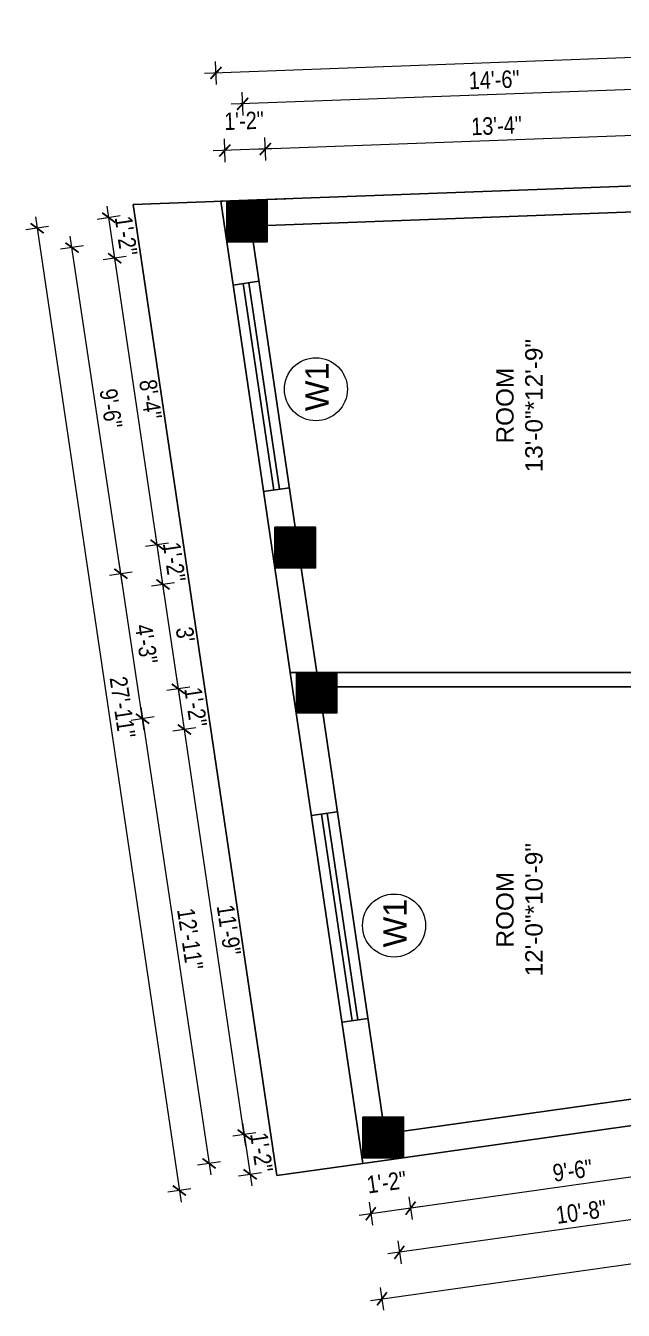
# Model space of a CAD drawing. Header units: inches. Extents: x -5142662 to -4941318, y -3361958 to -3160563.
# Drawn here: x -5004679.7 to -5004473.7, y -3261568.5 to -3261125.7 of the extents above; entities that cross this region are included whole.
import ezdxf

# ---------------------------------------------------------------- set-up
doc = ezdxf.new("R2010")
doc.units = ezdxf.units.IN
doc.header["$LTSCALE"] = 2
doc.header["$MEASUREMENT"] = 0
doc.header["$PDMODE"] = 34
doc.layers.get('0').update_dxf_attribs({"linetype": 'CONTINUOUS'})
doc.layers.get('DEFPOINTS').update_dxf_attribs({"color": 141, "linetype": 'CONTINUOUS'})
doc.layers.add('A-Hatch', color=7, linetype='CONTINUOUS')
for name, color, linetype, lineweight in [('Annotate-Lite.w', 177, 'CONTINUOUS', 9), ('DIM 1-100', 4, 'CONTINUOUS', 13), ('TEXT', 181, 'CONTINUOUS', 25)]:
    doc.layers.add(name, color=color, linetype=linetype, lineweight=lineweight)
doc.styles.add('arial.', font='arial.ttf')
doc.styles.add('gaurav', font='arial.ttf')
doc.styles.get("Standard").update_dxf_attribs({"font": 'ARIALN.TTF'})
doc.dimstyles.new('1 by 96', dxfattribs={"dimtxt": 6, "dimasz": 4, "dimexe": 4, "dimexo": 4, "dimgap": 2, "dimtad": 1, "dimdec": 0, "dimzin": 0, "dimdsep": 46, "dimlunit": 4, "dimtxsty": 'Standard', "dimblk": 'ARCHTICK', "dimcen": 0, "dimdle": 4, "dimadec": 0, "dimazin": 0, "dimtfac": 1, "dimtdec": 0, "dimtix": 1, "dimtofl": 0, "dimtmove": 1, "dimatfit": 3, "dimldrblk": 'ARCHTICK', "dimfxl": 4, "dimfxlon": 1, "dimtolj": 1, "dimtzin": 0, "dimlwd": -1, "dimlwe": -1, "dimarcsym": 0})

# ---------------------------------------------------------------- blocks, each defined once
blk = doc.blocks.new('_ArchTick')
at = {"color": 0, "linetype": 'ByBlock', "const_width": 0.15}
blk.add_lwpolyline([(-0.5, -0.5), (0.5, 0.5)], dxfattribs=at)
blk = doc.blocks.new('*D1332')
at = {"layer": 'DEFPOINTS', "color": 0, "ltscale": 0.5, "transparency": 16777216}
for p in [(-5004436.73, -3261498.06), (-5004549.47, -3261515.91), (-5004547.02, -3261533.31)]:
    blk.add_point(p, dxfattribs=at)
at = {"layer": 'DIM 1-100', "color": 0, "ltscale": 0.5, "transparency": 16777216}
for p, q in [((-5004430.05, -3261516.83), (-5004550.98, -3261533.87)), ((-5004434.56, -3261513.43), (-5004433.45, -3261521.35)), ((-5004547.58, -3261529.35), (-5004546.46, -3261537.27))]:
    blk.add_line(p, q, dxfattribs=at)
at = {"layer": 'DIM 1-100', "color": 0, "ltscale": 0.5, "transparency": 16777216, "xscale": 4, "yscale": 4, "zscale": 4}
for p, rotation in [((-5004434.01, -3261517.39), 8.018945568129245), ((-5004547.02, -3261533.31), 188.0189455681292)]:
    blk.add_blockref('_ArchTick', p, dxfattribs=dict(at, rotation=rotation))
at = {"layer": 'DIM 1-100', "color": 0, "ltscale": 0.5, "transparency": 16777216, "insert": (-5004491.22, -3261520.34), "char_height": 6, "attachment_point": 5, "rotation": 8.0189}
blk.add_mtext('\\A1;9\'-6"', dxfattribs=at)
blk = doc.blocks.new('*D1333')
at = {"layer": 'DEFPOINTS', "color": 0, "ltscale": 0.5, "transparency": 16777216}
for p in [(-5004563.47, -3261515.91), (-5004549.47, -3261515.91), (-5004560.75, -3261535.24)]:
    blk.add_point(p, dxfattribs=at)
at = {"layer": 'DIM 1-100', "color": 0, "ltscale": 0.5, "transparency": 16777216}
for p, q in [((-5004547.58, -3261529.35), (-5004546.46, -3261537.27)), ((-5004543.06, -3261532.75), (-5004564.71, -3261535.8)), ((-5004561.31, -3261531.28), (-5004560.19, -3261539.21))]:
    blk.add_line(p, q, dxfattribs=at)
at = {"layer": 'DIM 1-100', "color": 0, "ltscale": 0.5, "transparency": 16777216, "xscale": 4, "yscale": 4, "zscale": 4}
for p, rotation in [((-5004547.02, -3261533.31), 8.018945568129245), ((-5004560.75, -3261535.24), 188.0189455681292)]:
    blk.add_blockref('_ArchTick', p, dxfattribs=dict(at, rotation=rotation))
at = {"layer": 'DIM 1-100', "color": 0, "ltscale": 0.5, "transparency": 16777216, "insert": (-5004555.28, -3261524.35), "char_height": 6, "attachment_point": 5, "rotation": 8.0189}
blk.add_mtext('\\A1;1\'-2"', dxfattribs=at)
blk = doc.blocks.new('*D1405')
at = {"layer": 'DEFPOINTS', "color": 0, "ltscale": 0.5, "transparency": 16777216}
for p in [(-5004429.73, -3261491.06), (-5004556.47, -3261508.91), (-5004550.89, -3261548.54)]:
    blk.add_point(p, dxfattribs=at)
at = {"layer": 'DIM 1-100', "color": 0, "ltscale": 0.5, "transparency": 16777216}
for p, q in [((-5004420.19, -3261530.13), (-5004554.85, -3261549.1)), ((-5004424.71, -3261526.72), (-5004423.59, -3261534.65)), ((-5004551.45, -3261544.58), (-5004550.33, -3261552.5))]:
    blk.add_line(p, q, dxfattribs=at)
at = {"layer": 'DIM 1-100', "color": 0, "ltscale": 0.5, "transparency": 16777216, "xscale": 4, "yscale": 4, "zscale": 4}
for p, rotation in [((-5004424.15, -3261530.68), 8.018945568129245), ((-5004550.89, -3261548.54), 188.0189455681292)]:
    blk.add_blockref('_ArchTick', p, dxfattribs=dict(at, rotation=rotation))
at = {"layer": 'DIM 1-100', "color": 0, "ltscale": 0.5, "transparency": 16777216, "insert": (-5004488.23, -3261534.6), "char_height": 6, "attachment_point": 5, "rotation": 8.0189}
blk.add_mtext('\\A1;10\'-8"', dxfattribs=at)
blk = doc.blocks.new('*D1406')
at = {"layer": 'DEFPOINTS', "color": 0, "ltscale": 0.5, "transparency": 16777216}
for p in [(-5004279.23, -3261477.84), (-5004563.47, -3261517.88), (-5004272.65, -3261524.51)]:
    blk.add_point(p, dxfattribs=at)
at = {"layer": 'DIM 1-100', "color": 0, "ltscale": 0.5, "transparency": 16777216}
for p, q in [((-5004273.21, -3261520.55), (-5004272.1, -3261528.47)), ((-5004560.86, -3261565.11), (-5004268.69, -3261523.95)), ((-5004557.46, -3261560.6), (-5004556.34, -3261568.52))]:
    blk.add_line(p, q, dxfattribs=at)
at = {"layer": 'DIM 1-100', "color": 0, "ltscale": 0.5, "transparency": 16777216, "xscale": 4, "yscale": 4, "zscale": 4}
for p, rotation in [((-5004272.65, -3261524.51), 8.018945518877228), ((-5004556.9, -3261564.56), 188.0189455188773)]:
    blk.add_blockref('_ArchTick', p, dxfattribs=dict(at, rotation=rotation))
at = {"layer": 'DIM 1-100', "color": 0, "ltscale": 0.5, "transparency": 16777216, "insert": (-5004415.48, -3261539.52), "char_height": 6, "attachment_point": 5, "rotation": 8.0189}
blk.add_mtext('\\A1;23\'-11"', dxfattribs=at)
blk = doc.blocks.new('*D1413')
at = {"layer": 'DEFPOINTS', "color": 0, "ltscale": 0.5, "transparency": 16777216}
for p in [(-5004597.07, -3261168.2), (-5004436.73, -3261179.68), (-5004596.41, -3261186.16)]:
    blk.add_point(p, dxfattribs=at)
at = {"layer": 'DIM 1-100', "color": 0, "ltscale": 0.5, "transparency": 16777216}
for p, q in [((-5004437.22, -3261166.3), (-5004437.52, -3261158.31)), ((-5004433.37, -3261162.16), (-5004601.07, -3261168.35)), ((-5004596.93, -3261172.2), (-5004597.22, -3261164.21))]:
    blk.add_line(p, q, dxfattribs=at)
at = {"layer": 'DIM 1-100', "color": 0, "ltscale": 0.5, "transparency": 16777216, "xscale": 4, "yscale": 4, "zscale": 4}
for p, rotation in [((-5004437.37, -3261162.31), 2.114353603635192), ((-5004597.07, -3261168.2), 182.1143536036353)]:
    blk.add_blockref('_ArchTick', p, dxfattribs=dict(at, rotation=rotation))
at = {"layer": 'DIM 1-100', "color": 0, "ltscale": 0.5, "transparency": 16777216, "insert": (-5004517.41, -3261160.19), "char_height": 6, "attachment_point": 5, "rotation": 2.1144}
blk.add_mtext('\\A1;13\'-4"', dxfattribs=at)
blk = doc.blocks.new('*D1414')
at = {"layer": 'DEFPOINTS', "color": 0, "ltscale": 0.5, "transparency": 16777216}
for p in [(-5004611.06, -3261168.72), (-5004610.41, -3261186.16), (-5004596.41, -3261186.16)]:
    blk.add_point(p, dxfattribs=at)
at = {"layer": 'DIM 1-100', "color": 0, "ltscale": 0.5, "transparency": 16777216}
for p, q in [((-5004610.91, -3261172.72), (-5004611.2, -3261164.72)), ((-5004596.93, -3261172.2), (-5004597.22, -3261164.21)), ((-5004593.08, -3261168.06), (-5004615.05, -3261168.87))]:
    blk.add_line(p, q, dxfattribs=at)
at = {"layer": 'DIM 1-100', "color": 0, "ltscale": 0.5, "transparency": 16777216, "xscale": 4, "yscale": 4, "zscale": 4}
for p, rotation in [((-5004611.06, -3261168.72), 182.1143536036353), ((-5004597.07, -3261168.2), 2.114353603635192)]:
    blk.add_blockref('_ArchTick', p, dxfattribs=dict(at, rotation=rotation))
at = {"layer": 'DIM 1-100', "color": 0, "ltscale": 0.5, "transparency": 16777216, "insert": (-5004604.44, -3261158.44), "char_height": 6, "attachment_point": 5, "rotation": 2.1144}
blk.add_mtext('\\A1;1\'-2"', dxfattribs=at)
blk = doc.blocks.new('*D1416')
at = {"layer": 'DEFPOINTS', "color": 0, "ltscale": 0.5, "transparency": 16777216}
for p in [(-5004604.91, -3261152.62), (-5004429.73, -3261186.68), (-5004603.41, -3261193.16)]:
    blk.add_point(p, dxfattribs=at)
at = {"layer": 'DIM 1-100', "color": 0, "ltscale": 0.5, "transparency": 16777216}
for p, q in [((-5004431.08, -3261150.2), (-5004431.37, -3261142.21)), ((-5004427.23, -3261146.06), (-5004608.91, -3261152.77)), ((-5004604.76, -3261156.62), (-5004605.06, -3261148.62))]:
    blk.add_line(p, q, dxfattribs=at)
at = {"layer": 'DIM 1-100', "color": 0, "ltscale": 0.5, "transparency": 16777216, "xscale": 4, "yscale": 4, "zscale": 4}
for p, rotation in [((-5004431.22, -3261146.21), 2.114353603635192), ((-5004604.91, -3261152.62), 182.1143536036353)]:
    blk.add_blockref('_ArchTick', p, dxfattribs=dict(at, rotation=rotation))
at = {"layer": 'DIM 1-100', "color": 0, "ltscale": 0.5, "transparency": 16777216, "insert": (-5004518.25, -3261144.35), "char_height": 6, "attachment_point": 5, "rotation": 2.1144}
blk.add_mtext('\\A1;14\'-6"', dxfattribs=at)
blk = doc.blocks.new('*D1417')
at = {"layer": 'DEFPOINTS', "color": 0, "ltscale": 0.5, "transparency": 16777216}
for p in [(-5004614.11, -3261141.99), (-5004279.23, -3261173.86), (-5004612.48, -3261186.16)]:
    blk.add_point(p, dxfattribs=at)
at = {"layer": 'DIM 1-100', "color": 0, "ltscale": 0.5, "transparency": 16777216}
for p, q in [((-5004280.71, -3261133.68), (-5004281.01, -3261125.69)), ((-5004276.86, -3261129.54), (-5004618.11, -3261142.14)), ((-5004613.96, -3261145.99), (-5004614.26, -3261137.99))]:
    blk.add_line(p, q, dxfattribs=at)
at = {"layer": 'DIM 1-100', "color": 0, "ltscale": 0.5, "transparency": 16777216, "xscale": 4, "yscale": 4, "zscale": 4}
for p, rotation in [((-5004280.86, -3261129.69), 2.114353619881717), ((-5004614.11, -3261141.99), 182.1143536198817)]:
    blk.add_blockref('_ArchTick', p, dxfattribs=dict(at, rotation=rotation))
at = {"layer": 'DIM 1-100', "color": 0, "ltscale": 0.5, "transparency": 16777216, "insert": (-5004447.67, -3261130.78), "char_height": 6, "attachment_point": 5, "rotation": 2.1144}
blk.add_mtext('\\A1;27\'-9"', dxfattribs=at)
blk = doc.blocks.new('*D1418')
at = {"layer": 'DEFPOINTS', "color": 0, "ltscale": 0.5, "transparency": 16777216}
for p in [(-5004586.41, -3261362.61), (-5004624.99, -3261368.3), (-5004563.47, -3261501.91)]:
    blk.add_point(p, dxfattribs=at)
at = {"layer": 'DIM 1-100', "color": 0, "ltscale": 0.5, "transparency": 16777216}
for p, q in [((-5004603.77, -3261511.91), (-5004625.57, -3261364.35)), ((-5004621.03, -3261367.72), (-5004628.95, -3261368.89)), ((-5004600.4, -3261507.37), (-5004608.32, -3261508.54))]:
    blk.add_line(p, q, dxfattribs=at)
at = {"layer": 'DIM 1-100', "color": 0, "ltscale": 0.5, "transparency": 16777216, "xscale": 4, "yscale": 4, "zscale": 4}
for p, rotation in [((-5004624.99, -3261368.3), 98.4038806797019), ((-5004604.36, -3261507.95), 278.4038806797019)]:
    blk.add_blockref('_ArchTick', p, dxfattribs=dict(at, rotation=rotation))
at = {"layer": 'DIM 1-100', "color": 0, "ltscale": 0.5, "transparency": 16777216, "insert": (-5004609.67, -3261437.39), "char_height": 6, "attachment_point": 5, "rotation": 278.4039}
blk.add_mtext('\\A1;11\'-9"', dxfattribs=at)
blk = doc.blocks.new('*D1419')
at = {"layer": 'DEFPOINTS', "color": 0, "ltscale": 0.5, "transparency": 16777216}
for p in [(-5004588.48, -3261348.61), (-5004627.06, -3261354.3), (-5004586.41, -3261362.61)]:
    blk.add_point(p, dxfattribs=at)
at = {"layer": 'DIM 1-100', "color": 0, "ltscale": 0.5, "transparency": 16777216}
for p, q in [((-5004624.41, -3261372.26), (-5004627.64, -3261350.35)), ((-5004623.1, -3261353.72), (-5004631.02, -3261354.89)), ((-5004621.03, -3261367.72), (-5004628.95, -3261368.89))]:
    blk.add_line(p, q, dxfattribs=at)
at = {"layer": 'DIM 1-100', "color": 0, "ltscale": 0.5, "transparency": 16777216, "xscale": 4, "yscale": 4, "zscale": 4}
for p, rotation in [((-5004627.06, -3261354.3), 98.4038806797019), ((-5004624.99, -3261368.3), 278.4038806797019)]:
    blk.add_blockref('_ArchTick', p, dxfattribs=dict(at, rotation=rotation))
at = {"layer": 'DIM 1-100', "color": 0, "ltscale": 0.5, "transparency": 16777216, "insert": (-5004621.07, -3261360.57), "char_height": 6, "attachment_point": 5, "rotation": 278.4039}
blk.add_mtext('\\A1;1\'-2"', dxfattribs=at)
blk = doc.blocks.new('*D1420')
at = {"layer": 'DEFPOINTS', "color": 0, "ltscale": 0.5, "transparency": 16777216}
for p in [(-5004593.8, -3261312.61), (-5004632.38, -3261318.3), (-5004588.48, -3261348.61)]:
    blk.add_point(p, dxfattribs=at)
at = {"layer": 'DIM 1-100', "color": 0, "ltscale": 0.5, "transparency": 16777216}
for p, q in [((-5004628.42, -3261317.72), (-5004636.33, -3261318.89)), ((-5004626.47, -3261358.26), (-5004632.96, -3261314.35)), ((-5004623.1, -3261353.72), (-5004631.02, -3261354.89))]:
    blk.add_line(p, q, dxfattribs=at)
at = {"layer": 'DIM 1-100', "color": 0, "ltscale": 0.5, "transparency": 16777216, "xscale": 4, "yscale": 4, "zscale": 4}
for p, rotation in [((-5004632.38, -3261318.3), 98.4038806797019), ((-5004627.06, -3261354.3), 278.4038806797019)]:
    blk.add_blockref('_ArchTick', p, dxfattribs=dict(at, rotation=rotation))
at = {"layer": 'DIM 1-100', "color": 0, "ltscale": 0.5, "transparency": 16777216, "insert": (-5004624.71, -3261335.56), "char_height": 6, "attachment_point": 5, "rotation": 278.4039}
blk.add_mtext("\\A1;3'", dxfattribs=at)
blk = doc.blocks.new('*D1421')
at = {"layer": 'DEFPOINTS', "color": 0, "ltscale": 0.5, "transparency": 16777216}
for p in [(-5004593.8, -3261298.61), (-5004634.4, -3261304.6), (-5004593.8, -3261312.61)]:
    blk.add_point(p, dxfattribs=at)
at = {"layer": 'DIM 1-100', "color": 0, "ltscale": 0.5, "transparency": 16777216}
for p, q in [((-5004630.44, -3261304.02), (-5004638.36, -3261305.19)), ((-5004631.79, -3261322.26), (-5004634.99, -3261300.65)), ((-5004628.42, -3261317.72), (-5004636.33, -3261318.89))]:
    blk.add_line(p, q, dxfattribs=at)
at = {"layer": 'DIM 1-100', "color": 0, "ltscale": 0.5, "transparency": 16777216, "xscale": 4, "yscale": 4, "zscale": 4}
for p, rotation in [((-5004634.4, -3261304.6), 98.4038806797019), ((-5004632.38, -3261318.3), 278.4038806797019)]:
    blk.add_blockref('_ArchTick', p, dxfattribs=dict(at, rotation=rotation))
at = {"layer": 'DIM 1-100', "color": 0, "ltscale": 0.5, "transparency": 16777216, "insert": (-5004628.46, -3261310.54), "char_height": 6, "attachment_point": 5, "rotation": 278.4039}
blk.add_mtext('\\A1;1\'-2"', dxfattribs=at)
blk = doc.blocks.new('*D1422')
at = {"layer": 'DEFPOINTS', "color": 0, "ltscale": 0.5, "transparency": 16777216}
for p in [(-5004610.41, -3261200.16), (-5004648.99, -3261205.86), (-5004593.8, -3261298.61)]:
    blk.add_point(p, dxfattribs=at)
at = {"layer": 'DIM 1-100', "color": 0, "ltscale": 0.5, "transparency": 16777216}
for p, q in [((-5004633.82, -3261308.56), (-5004649.57, -3261201.91)), ((-5004645.03, -3261205.28), (-5004652.95, -3261206.45)), ((-5004630.44, -3261304.02), (-5004638.36, -3261305.19))]:
    blk.add_line(p, q, dxfattribs=at)
at = {"layer": 'DIM 1-100', "color": 0, "ltscale": 0.5, "transparency": 16777216, "xscale": 4, "yscale": 4, "zscale": 4}
for p, rotation in [((-5004648.99, -3261205.86), 98.4038806797019), ((-5004634.4, -3261304.6), 278.4038806797019)]:
    blk.add_blockref('_ArchTick', p, dxfattribs=dict(at, rotation=rotation))
at = {"layer": 'DIM 1-100', "color": 0, "ltscale": 0.5, "transparency": 16777216, "insert": (-5004636.69, -3261254.49), "char_height": 6, "attachment_point": 5, "rotation": 278.4039}
blk.add_mtext('\\A1;8\'-4"', dxfattribs=at)
blk = doc.blocks.new('*D1423')
at = {"layer": 'DEFPOINTS', "color": 0, "ltscale": 0.5, "transparency": 16777216}
for p in [(-5004612.48, -3261186.16), (-5004651.06, -3261191.86), (-5004610.41, -3261200.16)]:
    blk.add_point(p, dxfattribs=at)
at = {"layer": 'DIM 1-100', "color": 0, "ltscale": 0.5, "transparency": 16777216}
for p, q in [((-5004648.4, -3261209.82), (-5004651.64, -3261187.91)), ((-5004647.1, -3261191.28), (-5004655.01, -3261192.45)), ((-5004645.03, -3261205.28), (-5004652.95, -3261206.45))]:
    blk.add_line(p, q, dxfattribs=at)
at = {"layer": 'DIM 1-100', "color": 0, "ltscale": 0.5, "transparency": 16777216, "xscale": 4, "yscale": 4, "zscale": 4}
for p, rotation in [((-5004651.06, -3261191.86), 98.4038806797019), ((-5004648.99, -3261205.86), 278.4038806797019)]:
    blk.add_blockref('_ArchTick', p, dxfattribs=dict(at, rotation=rotation))
at = {"layer": 'DIM 1-100', "color": 0, "ltscale": 0.5, "transparency": 16777216, "insert": (-5004645.06, -3261198.13), "char_height": 6, "attachment_point": 5, "rotation": 278.4039}
blk.add_mtext('\\A1;1\'-2"', dxfattribs=at)
blk = doc.blocks.new('*D1424')
at = {"layer": 'DEFPOINTS', "color": 0, "ltscale": 0.5, "transparency": 16777216}
for p in [(-5004563.47, -3261501.91), (-5004563.47, -3261515.91), (-5004602.33, -3261521.65)]:
    blk.add_point(p, dxfattribs=at)
at = {"layer": 'DIM 1-100', "color": 0, "ltscale": 0.5, "transparency": 16777216}
for p, q in [((-5004604.94, -3261504), (-5004601.75, -3261525.61)), ((-5004600.4, -3261507.37), (-5004608.32, -3261508.54)), ((-5004598.38, -3261521.07), (-5004606.29, -3261522.24))]:
    blk.add_line(p, q, dxfattribs=at)
at = {"layer": 'DIM 1-100', "color": 0, "ltscale": 0.5, "transparency": 16777216, "xscale": 4, "yscale": 4, "zscale": 4}
for p, rotation in [((-5004604.36, -3261507.95), 98.4038806797019), ((-5004602.33, -3261521.65), 278.4038806797019)]:
    blk.add_blockref('_ArchTick', p, dxfattribs=dict(at, rotation=rotation))
at = {"layer": 'DIM 1-100', "color": 0, "ltscale": 0.5, "transparency": 16777216, "insert": (-5004598.39, -3261514.07), "char_height": 6, "attachment_point": 5, "rotation": 278.4039}
blk.add_mtext('\\A1;1\'-2"', dxfattribs=at)
blk = doc.blocks.new('*D1425')
at = {"layer": 'DEFPOINTS', "color": 0, "ltscale": 0.5, "transparency": 16777216}
for p in [(-5004579.41, -3261355.61), (-5004556.47, -3261508.91), (-5004616.47, -3261517.89)]:
    blk.add_point(p, dxfattribs=at)
at = {"layer": 'DIM 1-100', "color": 0, "ltscale": 0.5, "transparency": 16777216}
for p, q in [((-5004640.01, -3261360.63), (-5004615.88, -3261521.85)), ((-5004635.46, -3261363.99), (-5004643.37, -3261365.18)), ((-5004612.52, -3261517.3), (-5004620.43, -3261518.48))]:
    blk.add_line(p, q, dxfattribs=at)
at = {"layer": 'DIM 1-100', "color": 0, "ltscale": 0.5, "transparency": 16777216, "xscale": 4, "yscale": 4, "zscale": 4}
for p, rotation in [((-5004639.41, -3261364.58), 98.51042308616208), ((-5004616.47, -3261517.89), 278.5104230861621)]:
    blk.add_blockref('_ArchTick', p, dxfattribs=dict(at, rotation=rotation))
at = {"layer": 'DIM 1-100', "color": 0, "ltscale": 0.5, "transparency": 16777216, "insert": (-5004622.99, -3261440.5), "char_height": 6, "attachment_point": 5, "rotation": 278.5104}
blk.add_mtext('\\A1;12\'-11"', dxfattribs=at)
blk = doc.blocks.new('*D1426')
at = {"layer": 'DEFPOINTS', "color": 0, "ltscale": 0.5, "transparency": 16777216}
for p in [(-5004586.8, -3261305.61), (-5004646.89, -3261314.6), (-5004579.41, -3261355.61)]:
    blk.add_point(p, dxfattribs=at)
at = {"layer": 'DIM 1-100', "color": 0, "ltscale": 0.5, "transparency": 16777216}
for p, q in [((-5004638.82, -3261368.54), (-5004647.49, -3261310.64)), ((-5004642.94, -3261314.01), (-5004650.85, -3261315.19)), ((-5004635.46, -3261363.99), (-5004643.37, -3261365.18))]:
    blk.add_line(p, q, dxfattribs=at)
at = {"layer": 'DIM 1-100', "color": 0, "ltscale": 0.5, "transparency": 16777216, "xscale": 4, "yscale": 4, "zscale": 4}
for p, rotation in [((-5004646.89, -3261314.6), 98.51042310384872), ((-5004639.41, -3261364.58), 278.5104231038487)]:
    blk.add_blockref('_ArchTick', p, dxfattribs=dict(at, rotation=rotation))
at = {"layer": 'DIM 1-100', "color": 0, "ltscale": 0.5, "transparency": 16777216, "insert": (-5004638.15, -3261338.84), "char_height": 6, "attachment_point": 5, "rotation": 278.5104}
blk.add_mtext('\\A1;4\'-3"', dxfattribs=at)
blk = doc.blocks.new('*D1427')
at = {"layer": 'DEFPOINTS', "color": 0, "ltscale": 0.5, "transparency": 16777216}
for p in [(-5004603.41, -3261193.16), (-5004663.71, -3261202.19), (-5004586.8, -3261305.61)]:
    blk.add_point(p, dxfattribs=at)
at = {"layer": 'DIM 1-100', "color": 0, "ltscale": 0.5, "transparency": 16777216}
for p, q in [((-5004646.3, -3261318.55), (-5004664.31, -3261198.23)), ((-5004659.76, -3261201.6), (-5004667.67, -3261202.78)), ((-5004642.94, -3261314.01), (-5004650.85, -3261315.19))]:
    blk.add_line(p, q, dxfattribs=at)
at = {"layer": 'DIM 1-100', "color": 0, "ltscale": 0.5, "transparency": 16777216, "xscale": 4, "yscale": 4, "zscale": 4}
for p, rotation in [((-5004663.71, -3261202.19), 98.51042310384872), ((-5004646.89, -3261314.6), 278.5104231038487)]:
    blk.add_blockref('_ArchTick', p, dxfattribs=dict(at, rotation=rotation))
at = {"layer": 'DIM 1-100', "color": 0, "ltscale": 0.5, "transparency": 16777216, "insert": (-5004650.3, -3261257.64), "char_height": 6, "attachment_point": 5, "rotation": 278.5104}
blk.add_mtext('\\A1;9\'-6"', dxfattribs=at)
blk = doc.blocks.new('*D1428')
at = {"layer": 'DEFPOINTS', "color": 0, "ltscale": 0.5, "transparency": 16777216}
for p in [(-5004612.48, -3261186.16), (-5004563.47, -3261517.88), (-5004626.72, -3261527.23)]:
    blk.add_point(p, dxfattribs=at)
at = {"layer": 'DIM 1-100', "color": 0, "ltscale": 0.5, "transparency": 16777216}
for p, q in [((-5004676.31, -3261191.55), (-5004626.14, -3261531.19)), ((-5004671.77, -3261194.92), (-5004679.69, -3261196.09)), ((-5004622.76, -3261526.64), (-5004630.68, -3261527.81))]:
    blk.add_line(p, q, dxfattribs=at)
at = {"layer": 'DIM 1-100', "color": 0, "ltscale": 0.5, "transparency": 16777216, "xscale": 4, "yscale": 4, "zscale": 4}
for p, rotation in [((-5004675.73, -3261195.51), 98.40388065599801), ((-5004626.72, -3261527.23), 278.403880655998)]:
    blk.add_blockref('_ArchTick', p, dxfattribs=dict(at, rotation=rotation))
at = {"layer": 'DIM 1-100', "color": 0, "ltscale": 0.5, "transparency": 16777216, "insert": (-5004646.27, -3261360.64), "char_height": 6, "attachment_point": 5, "rotation": 278.4039}
blk.add_mtext('\\A1;27\'-11"', dxfattribs=at)

msp = doc.modelspace()

# ---------------------------------------------------------------- hatches: boundary and pattern name
at = {"layer": 'A-Hatch', "ltscale": 0.5}
h = msp.add_hatch(dxfattribs=at)
h.set_pattern_fill('ANSI31', color=256, angle=90)
h.set_pattern_definition([(135, (-8263015.88244, 1830232.54913), (-0.0883883476483, -0.0883883476483), [])])
h.paths.add_polyline_path([(-5004610.41, -3261186.16), (-5004610.41, -3261200.16), (-5004596.41, -3261200.16), (-5004596.41, -3261186.16)])
h = msp.add_hatch(dxfattribs=at)
h.set_pattern_fill('ANSI31', color=256, angle=90)
h.set_pattern_definition([(135, (-8262999.27081, 1830120.10811), (-0.0883883476483, -0.0883883476483), [])])
h.paths.add_polyline_path([(-5004593.8, -3261298.61), (-5004593.8, -3261312.61), (-5004579.8, -3261312.61), (-5004579.8, -3261298.61)])
h = msp.add_hatch(dxfattribs=at)
h.set_pattern_fill('ANSI31', color=256, angle=90)
h.set_pattern_definition([(135, (-8262991.88399, 1830070.10811), (-0.0883883476483, -0.0883883476483), [])])
h.paths.add_polyline_path([(-5004586.41, -3261348.61), (-5004586.41, -3261362.61), (-5004572.41, -3261362.61), (-5004572.41, -3261348.61)])
h = msp.add_hatch(dxfattribs=at)
h.set_pattern_fill('ANSI31', color=256, angle=90)
h.set_pattern_definition([(135, (-8262968.94359, 1829916.80111), (-0.0883883476483, -0.0883883476483), [])])
h.paths.add_polyline_path([(-5004563.47, -3261501.91), (-5004563.47, -3261515.91), (-5004549.47, -3261515.91), (-5004549.47, -3261501.91)])

# ---------------------------------------------------------------- linework, layer by layer
at = {"ltscale": 0.5}
for p, q in [((-5004642.64, -3261187.28), (-5004590.07, -3261185.34)), ((-5004642.64, -3261187.28), (-5004593.18, -3261522.07)), ((-5004436.73, -3261188.68), (-5004596.41, -3261194.58)), ((-5004601.31, -3261200.16), (-5004586.77, -3261298.61)), ((-5004599.3, -3261213.77), (-5004608.21, -3261215.09)), ((-5004594.22, -3261285.8), (-5004604.74, -3261214.57)), ((-5004592.24, -3261285.51), (-5004602.77, -3261214.28)), ((-5004588.78, -3261285), (-5004597.68, -3261286.31)), ((-5004588.48, -3261348.61), (-5004593.8, -3261312.61)), ((-5004579.38, -3261348.61), (-5004584.7, -3261312.61)), ((-5004586.41, -3261348.61), (-5004588.48, -3261348.61)), ((-5004432.23, -3261348.61), (-5004579.19, -3261348.61)), ((-5004436.73, -3261353.61), (-5004572.41, -3261353.61)), ((-5004577.32, -3261362.61), (-5004556.73, -3261501.91)), ((-5004572.29, -3261396.65), (-5004581.19, -3261397.96)), ((-5004567.2, -3261468.68), (-5004577.73, -3261397.45)), ((-5004565.23, -3261468.38), (-5004575.75, -3261397.16)), ((-5004561.76, -3261467.87), (-5004570.67, -3261469.19)), ((-5004549.47, -3261506.82), (-5004436.73, -3261490.94)), ((-5004549.47, -3261515.91), (-5004593.18, -3261522.07))]:
    msp.add_line(p, q, dxfattribs=at)
for points in [[(-5004279.23, -3261312.61), (-5004279.23, -3261173.86), (-5004612.48, -3261186.16), (-5004593.8, -3261312.61)], [(-5004588.48, -3261348.61), (-5004563.47, -3261517.88), (-5004279.23, -3261477.84), (-5004279.23, -3261463.84)]]:
    msp.add_lwpolyline(points, dxfattribs=at)
for points in [[(-5004610.41, -3261200.16), (-5004610.41, -3261186.16), (-5004596.41, -3261186.16), (-5004596.41, -3261200.16)], [(-5004593.8, -3261312.61), (-5004593.8, -3261298.61), (-5004579.8, -3261298.61), (-5004579.8, -3261312.61)], [(-5004586.41, -3261362.61), (-5004586.41, -3261348.61), (-5004572.41, -3261348.61), (-5004572.41, -3261362.61)], [(-5004563.47, -3261515.91), (-5004563.47, -3261501.91), (-5004549.47, -3261501.91), (-5004549.47, -3261515.91)]]:
    msp.add_lwpolyline(points, close=True, dxfattribs=at)
at = {"layer": 'Annotate-Lite.w', "ltscale": 0.005}
for centre in [(-5004579.66, -3261251.02), (-5004552.74, -3261435.87)]:
    msp.add_circle(centre, 10.86, dxfattribs=at)

# ---------------------------------------------------------------- texts
at = {"layer": 'Annotate-Lite.w', "ltscale": 0.005, "char_height": 8, "attachment_point": 1, "rotation": 90, "style": 'gaurav'}
for insert in [(-5004583.31, -3261258.56), (-5004556.39, -3261443.41)]:
    msp.add_mtext_dynamic_manual_height_columns('W1', width=8, gutter_width=100, heights=[0], dxfattribs=dict(at, insert=insert))
at = {"layer": 'TEXT', "lineweight": -2, "char_height": 6, "attachment_point": 5, "rotation": 90, "style": 'arial.'}
for s, insert in [('ROOM\\P13\'-0"*12\'-9"', (-5004509.49, -3261256.66)), ('ROOM\\P12\'-0"*10\'-9"', (-5004509.49, -3261430.42))]:
    msp.add_mtext_dynamic_manual_height_columns(s, width=45.7314, gutter_width=30, heights=[0], dxfattribs=dict(at, insert=insert))

# ---------------------------------------------------------------- dimensions: what is measured, and where the dimension line sits
at = {"layer": 'DIM 1-100', "ltscale": 0.5}
for p1, p2, distance, picture, middle in [((-5004279.23, -3261173.86), (-5004612.48, -3261186.16), -44.21, '*D1417', (-5004447.67, -3261130.78)), ((-5004612.48, -3261186.16), (-5004563.47, -3261517.88), -63.94, '*D1428', (-5004646.27, -3261360.64)), ((-5004579.41, -3261355.61), (-5004556.47, -3261508.91), -60.67, '*D1425', (-5004622.99, -3261440.5)), ((-5004563.47, -3261517.88), (-5004279.23, -3261477.84), -47.13, '*D1406', (-5004415.48, -3261539.52))]:
    dim = msp.add_aligned_dim(p1=p1, p2=p2, distance=distance, dimstyle='1 by 96', dxfattribs=at)
    dim.commit()
    dim.dimension.update_dxf_attribs({"geometry": picture, "text_midpoint": middle})
for base, p1, p2, angle, picture, middle in [((-5004604.91, -3261152.62), (-5004429.73, -3261186.68), (-5004603.41, -3261193.16), 2.1144, '*D1416', (-5004518.25, -3261144.35)), ((-5004597.07, -3261168.2), (-5004436.73, -3261179.68), (-5004596.41, -3261186.16), 2.1144, '*D1413', (-5004517.41, -3261160.19)), ((-5004663.71, -3261202.19), (-5004586.8, -3261305.61), (-5004603.41, -3261193.16), 98.5104, '*D1427', (-5004650.3, -3261257.64)), ((-5004648.99, -3261205.86), (-5004593.8, -3261298.61), (-5004610.41, -3261200.16), 278.4039, '*D1422', (-5004636.69, -3261254.49)), ((-5004646.89, -3261314.6), (-5004579.41, -3261355.61), (-5004586.8, -3261305.61), 98.5104, '*D1426', (-5004638.15, -3261338.84)), ((-5004632.38, -3261318.3), (-5004588.48, -3261348.61), (-5004593.8, -3261312.61), 278.4039, '*D1420', (-5004624.71, -3261335.56)), ((-5004624.99, -3261368.3), (-5004563.47, -3261501.91), (-5004586.41, -3261362.61), 278.4039, '*D1418', (-5004609.67, -3261437.39)), ((-5004550.89, -3261548.54), (-5004429.73, -3261491.06), (-5004556.47, -3261508.91), 8.0189, '*D1405', (-5004488.23, -3261534.6)), ((-5004547.02, -3261533.31), (-5004436.73, -3261498.06), (-5004549.47, -3261515.91), 8.0189, '*D1332', (-5004491.22, -3261520.34))]:
    dim = msp.add_linear_dim(base=base, p1=p1, p2=p2, angle=angle, dimstyle='1 by 96', dxfattribs=at)
    dim.commit()
    dim.dimension.update_dxf_attribs({"geometry": picture, "text_midpoint": middle})
for base, p1, p2, angle, picture, middle in [((-5004611.06, -3261168.72), (-5004596.41, -3261186.16), (-5004610.41, -3261186.16), 2.1144, '*D1414', (-5004604.25, -3261163.45)), ((-5004651.06, -3261191.86), (-5004610.41, -3261200.16), (-5004612.48, -3261186.16), 278.4039, '*D1423', (-5004650.02, -3261198.86)), ((-5004634.4, -3261304.6), (-5004593.8, -3261312.61), (-5004593.8, -3261298.61), 278.4039, '*D1421', (-5004633.42, -3261311.27)), ((-5004627.06, -3261354.3), (-5004586.41, -3261362.61), (-5004588.48, -3261348.61), 278.4039, '*D1419', (-5004626.02, -3261361.3)), ((-5004602.33, -3261521.65), (-5004563.47, -3261501.91), (-5004563.47, -3261515.91), 278.4039, '*D1424', (-5004603.35, -3261514.8)), ((-5004560.75, -3261535.24), (-5004549.47, -3261515.91), (-5004563.47, -3261515.91), 8.0189, '*D1333', (-5004554.58, -3261529.31))]:
    dim = msp.add_linear_dim(base=base, p1=p1, p2=p2, angle=angle, dimstyle='1 by 96', dxfattribs=at)
    dim.commit()
    dim.dimension.update_dxf_attribs({"geometry": picture, "text_midpoint": middle, "dimtype": 160})

doc.saveas('drawing.dxf')
